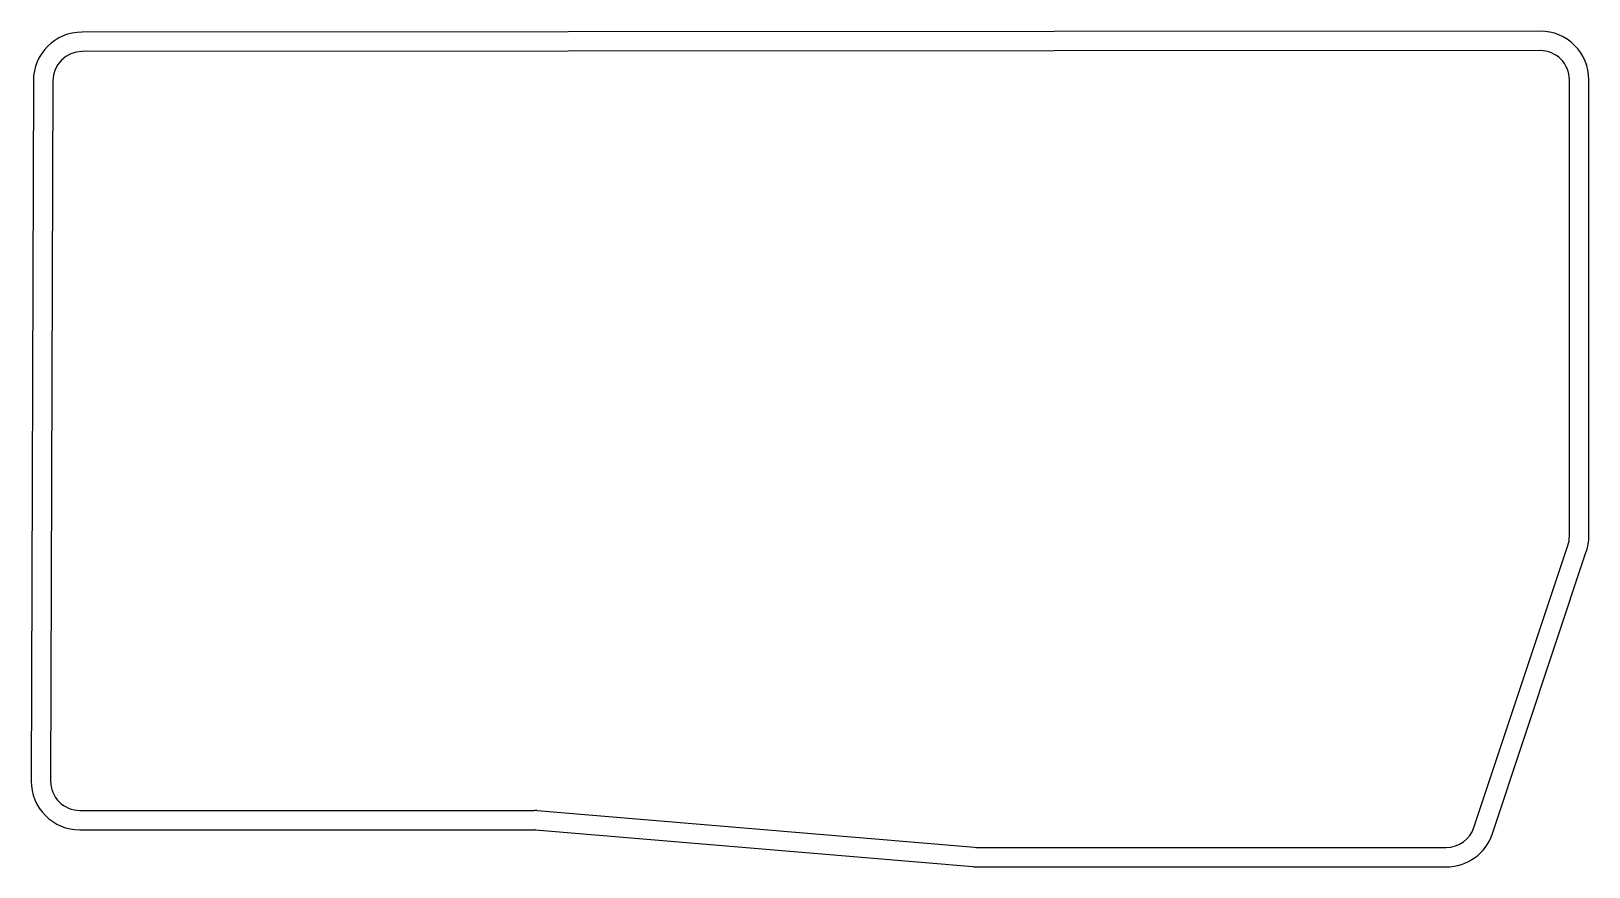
# Model space of a CAD drawing. Header units: millimetres. Extents: x 97 to 257, y -173 to -87.
import ezdxf

# ---------------------------------------------------------------- set-up
doc = ezdxf.new("R2010")
doc.units = ezdxf.units.MM

msp = doc.modelspace()

# ---------------------------------------------------------------- linework, layer by layer
at = {"linetype": 'CONTINUOUS'}
for p, q in [((251.95, -87.4), (101.99, -87.5)), ((251.95, -89.4), (101.99, -89.5)), ((96.99, -92.48), (96.76, -164.48)), ((98.99, -92.49), (98.76, -164.49)), ((254.95, -139.31), (254.95, -92.4)), ((256.95, -139.31), (256.95, -92.4)), ((245.13, -169.25), (254.8, -140.26)), ((247.03, -169.88), (256.69, -140.89)), ((101.76, -167.5), (148.53, -167.5)), ((148.78, -167.51), (193.77, -171.29)), ((101.76, -169.5), (148.53, -169.5)), ((148.61, -169.5), (193.61, -173.28)), ((194.03, -171.3), (242.29, -171.3)), ((194.03, -173.3), (242.29, -173.3))]:
    msp.add_line(p, q, dxfattribs=at)
for centre, radius, start, end in [((101.99, -92.5), 5, 90.0367, 179.8164), ((251.95, -92.4), 5, 0, 90.0367), ((101.99, -92.5), 3, 90.0367, 179.8164), ((251.95, -92.4), 3, 0, 90.0367), ((251.95, -139.31), 3, 341.565, 0), ((251.95, -139.31), 5, 341.565, 360), ((101.76, -164.5), 5, 179.8164, 270), ((101.76, -164.5), 3, 179.8164, 270), ((148.53, -170.5), 3, 85.1992, 90), ((148.53, -170.5), 1, 85.1992, 90), ((242.29, -168.3), 3, 270, 341.565), ((194.03, -168.3), 3, 265.1992, 270), ((242.29, -168.3), 5, 270, 341.565), ((194.03, -168.3), 5, 265.1992, 270)]:
    msp.add_arc(centre, radius, start, end, dxfattribs=at)

doc.saveas('drawing.dxf')
